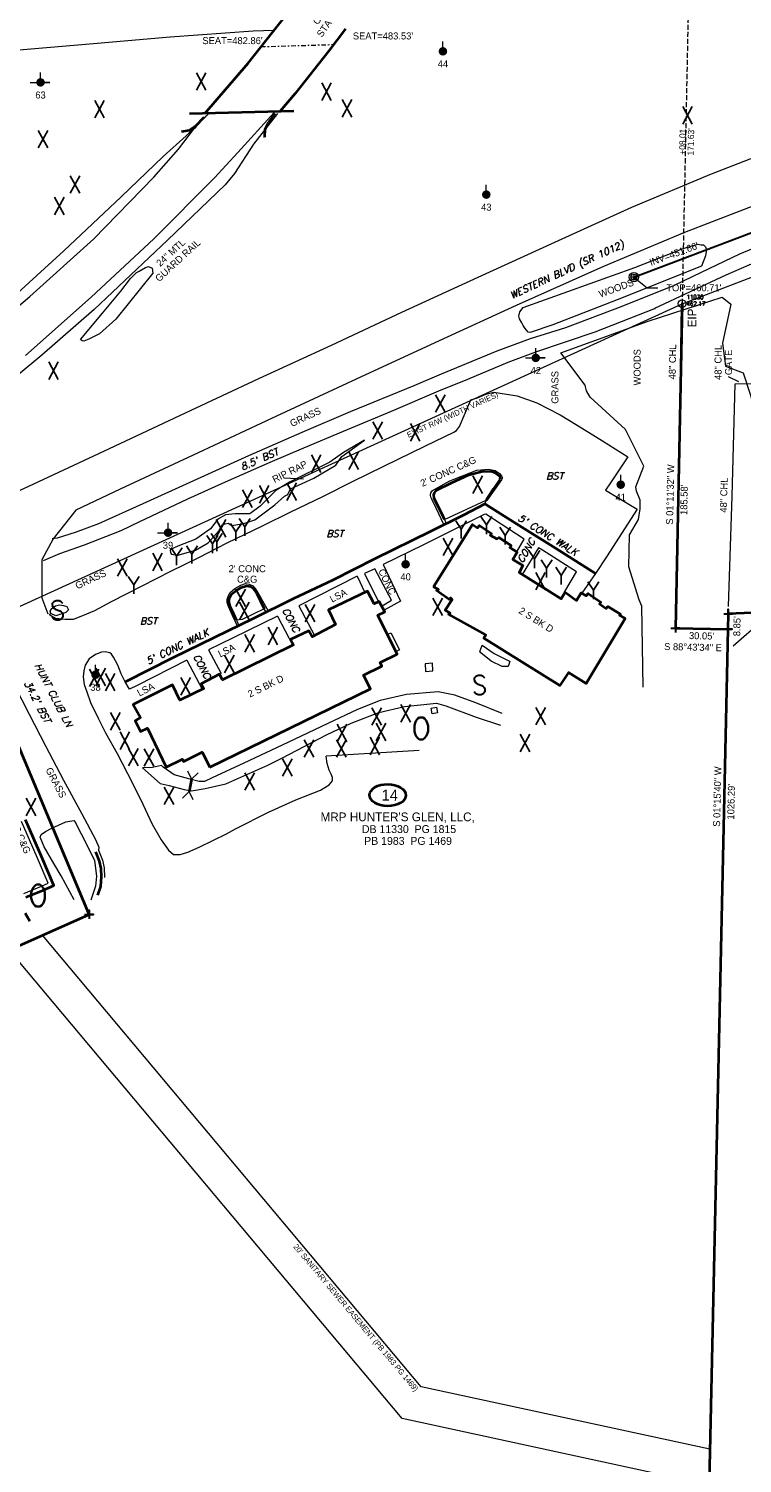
# Model space of a CAD drawing. Extents: x 2081991 to 2084654, y 739892 to 742657.
# Drawn here: x 2083276 to 2083684, y 740443 to 741264 of the extents above; entities that cross this region are included whole.
import ezdxf
from ezdxf.enums import TextEntityAlignment as Align

# ---------------------------------------------------------------- set-up
doc = ezdxf.new("R2010")
doc.units = 0
doc.header["$MEASUREMENT"] = 0
doc.linetypes.add('DGN Style 3', pattern=[4.020938, 2.872099, -1.148839])
doc.linetypes.add('DGN Style 7', pattern=[5.744197, 2.584889, -1.148839, 0.86163, -1.148839])
for name, color, linetype, lineweight in [('Exist Property Corner CELL', 6, 'Continuous', 30), ('Exist Property Deed Book Text', 6, 'Continuous', 40), ('Exist Property Iron Pin CELL', 6, 'Continuous', 13), ('Exist Property Iron Pin Cogo Elevation', 6, 'Continuous', 0), ('Exist Property Iron Pin Cogo Number', 6, 'Continuous', 0), ('Exist Property Iron Pin Text', 6, 'Continuous', 13), ('Exist Property Line', 6, 'Continuous', 40), ('Exist Property Line Text', 6, 'Continuous', 13), ('Exist Property Owner Text', 6, 'Continuous', 40), ('Exist Property Tie Line', 7, 'DGN Style 3', 13), ('Exist Right of Way Easement Line', 6, 'Continuous', 13), ('Exist Right of Way Easement Line Text', 6, 'Continuous', 13), ('Exist Right of Way Line', 6, 'Continuous', 13), ('Exist Right of Way Line Text', 6, 'Continuous', 13), ('Exist Roads Curbs', 2, 'Continuous', 40), ('Exist Roads EOP', 2, 'Continuous', 13), ('Exist Structure Major Bridge Seam', 30, 'DGN Style 7', 13), ('Exist Structure Major Deck Tunnel Box Culvert', 30, 'Continuous', 40), ('Exist Structure Major Deck Tunnel Box Culvert Text', 30, 'Continuous', 13), ('Exist Utilities Power Joint Use Telephone CELL', 1, 'Continuous', 13), ('Exist Utilities Power Joint Use Telephone Text Tag Number', 1, 'Continuous', 13), ('Exist Utilities Power Pole CELL', 1, 'Continuous', 13), ('Exist Utilities Power Pole Text Tag Number', 1, 'Continuous', 13), ('Exist Utilities Sanitary Sewer Manhole CELL', 3, 'Continuous', 13), ('Exist Utilities Sanitary Sewer Manhole Top Elevation', 3, 'Continuous', 13), ('Exist Utilities Sanitary Sewer UG Line', 3, 'Continuous', 30), ('Exist Utilities Sanitary Sewer UG Line Invert Elevation', 3, 'Continuous', 13), ('Old_Level_11', 7, 'Continuous', 0), ('Old_Level_23', 7, 'Continuous', 0), ('Old_Level_26', 7, 'Continuous', 0), ('Old_Level_28', 7, 'Continuous', 0), ('Old_Level_3', 7, 'Continuous', 0), ('Old_Level_31', 7, 'Continuous', 0), ('Old_Level_5', 7, 'Continuous', 0), ('Old_Level_6', 7, 'Continuous', 0), ('Old_Level_7', 7, 'Continuous', 0), ('Old_Level_8', 7, 'Continuous', 0), ('Old_Level_9', 7, 'Continuous', 0)]:
    doc.layers.add(name, color=color, linetype=linetype, lineweight=lineweight)
doc.styles.add('Style-ITALICS', font='ITALICS.shx')
doc.styles.add('Style-STANDARD', font='STANDARD.shx')
doc.styles.add('Style-WORKING', font='WORKING.shx')

# ---------------------------------------------------------------- blocks, each defined once
blk = doc.blocks.new('EXIST PROPERTY CORNER')
at = {"layer": 'Exist Property Corner CELL', "flags": 128}
blk.add_lwpolyline([(-0.05, 0), (0.05, 0), (0, 0), (0, 0.05), (0, -0.05)], dxfattribs=at)
at = {"layer": 'Exist Property Corner CELL'}
blk.add_point((0, 0), dxfattribs=at)
blk = doc.blocks.new('EXIST PROPERTY IRON PIN_1')
at = {"layer": 'Exist Property Iron Pin CELL'}
for radius in [0.0441, 0.00141]:
    blk.add_circle((0, 0), radius, dxfattribs=at)
blk = doc.blocks.new('EXIST UTILITIES POWER POLE')
at = {"layer": 'Exist Utilities Power Pole CELL'}
h = blk.add_hatch(color=256, dxfattribs=at)
edge = h.paths.add_edge_path()
edge.add_arc((0, 0), 0.049, 0, 360)
blk.add_line((0, 0), (0, 0.1125), dxfattribs=at)
blk.add_point((0, 0), dxfattribs=at)
at = {"layer": 'Exist Utilities Power Pole Text Tag Number', "style": 'Style-WORKING'}
blk.add_attdef('pole number', text='', height=0.08, dxfattribs=at).set_placement((0, -0.144), align=Align.MIDDLE_CENTER)
blk = doc.blocks.new('EXIST UTILITIES POWER JOINT USE TELEPHONE')
at = {"layer": 'Exist Utilities Power Joint Use Telephone CELL'}
h = blk.add_hatch(color=256, dxfattribs=at)
edge = h.paths.add_edge_path()
edge.add_arc((0.000024, 0.000125), 0.049003, 0, 360)
at = {"layer": 'Exist Utilities Power Joint Use Telephone CELL', "flags": 128}
blk.add_lwpolyline([(-0.11875, 0), (0.108, -0.00075), (0, -0.000393), (0, 0.1125)], dxfattribs=at)
at = {"layer": 'Exist Utilities Power Joint Use Telephone CELL'}
blk.add_point((0, 0), dxfattribs=at)
at = {"layer": 'Exist Utilities Power Joint Use Telephone Text Tag Number', "style": 'Style-WORKING'}
blk.add_attdef('pole number', text='', height=0.08, dxfattribs=at).set_placement((0, -0.144), align=Align.MIDDLE_CENTER)
blk = doc.blocks.new('EXIST UTILITIES SANITARY SEWER MANHOLE')
at = {"color": 0, "linetype": 'ByBlock', "lineweight": -2, "flags": 128}
blk.add_lwpolyline([(0, 0.03425), (0, -0.03425), (0, 0), (0.03425, 0), (-0.03425, 0)], dxfattribs=at)
at = {"color": 0, "linetype": 'ByBlock', "lineweight": -2}
for radius in [0.05389, 0.03425]:
    blk.add_circle((0, 0), radius, dxfattribs=at)
blk = doc.blocks.new('Exist Property Owner Number Topo_25')
at = {"layer": 'Exist Property Owner Text', "color": 6}
blk.add_ellipse((0, 0), major_axis=(10.375, 0), ratio=0.6024096386, dxfattribs=at)
at = {"layer": 'Exist Property Owner Text', "color": 6, "style": 'Style-WORKING'}
blk.add_text('14', height=6.25, dxfattribs=at).set_placement((1.205273, 0), align=Align.MIDDLE_CENTER)

msp = doc.modelspace()

# ---------------------------------------------------------------- linework, layer by layer
at = {"layer": 'Exist Property Line', "ltscale": 50}
for p, q in [((2083650.022, 741106.4458), (2083646.161069, 740920.909659)), ((2083676.398458, 740929.090984), (2083676.203641, 740920.241579)), ((2083777.227, 740933.1233), (2083676.398458, 740929.090984)), ((2083310.871914, 740756.977987), (2083242.554, 740920.2097)), ((2083646.161069, 740920.909659), (2083676.203641, 740920.241579)), ((2083676.203641, 740920.241579), (2083653.615682, 739894.200182)), ((2083170.161451, 740694.649133), (2083310.871914, 740756.977987))]:
    msp.add_line(p, q, dxfattribs=at)
at = {"layer": 'Exist Property Tie Line'}
msp.add_line((2083653.592811, 741278.040287), (2083650.022, 741106.4458), dxfattribs=at)
at = {"layer": 'Exist Right of Way Easement Line', "ltscale": 50}
for p, q in [((2083500.866441, 740486.757926), (2083284.184514, 740745.156584)), ((2083489.943586, 740468.657405), (2083265.152648, 740736.726263)), ((2083665.875248, 740451.081929), (2083500.866441, 740486.757926)), ((2083645.516836, 740435.021438), (2083489.943586, 740468.657405))]:
    msp.add_line(p, q, dxfattribs=at)
at = {"layer": 'Exist Right of Way Line', "ltscale": 50, "flags": 128}
for points in [[(2083650.022, 741106.4458), (2083780.631, 741156.5661)], [(2083242.554, 740920.2097), (2083650.022, 741106.4458)]]:
    msp.add_lwpolyline(points, dxfattribs=at)
at = {"layer": 'Exist Roads Curbs', "ltscale": 50, "flags": 128}
for points in [[(2083411.51416, 741201.581057), (2083411.45913, 741201.86729), (2083411.626178, 741206.196852), (2083413.660667, 741210.348419), (2083417.347094, 741215.328545)], [(2083376.440364, 741212.944919), (2083371.806246, 741208.085362), (2083368.187978, 741205.52723), (2083363.799064, 741204.709677)]]:
    msp.add_lwpolyline(points, dxfattribs=at)
at = {"layer": 'Exist Roads EOP', "ltscale": 50}
msp.add_line((2083376.770218, 741212.570286), (2083379.289176, 741215.104814), dxfattribs=at)
at = {"layer": 'Exist Roads EOP', "ltscale": 50, "flags": 128}
for points in [[(2083416.556678, 741262.655097), (2083404.735311, 741262.311322), (2083357.324158, 741258.82135), (2083311.111715, 741254.906958), (2083264.204025, 741250.976072)], [(2083416.768752, 741215.73727), (2083396.025714, 741192.946721), (2083382.673041, 741178.364398), (2083347.876634, 741143.610869), (2083312.147119, 741110.094788), (2083274.527293, 741076.877815)], [(2083241.182641, 741080.149471), (2083277.109969, 741110.647363), (2083313.384078, 741143.425566), (2083347.939505, 741178.733435), (2083362.087806, 741194.821845), (2083371.148795, 741206.76195), (2083372.152737, 741207.463879)], [(2083237.514512, 740984.122604), (2083279.359075, 741003.458723), (2083319.289017, 741022.127432), (2083365.982269, 741044.054174), (2083408.066264, 741063.685608), (2083449.450961, 741082.735145), (2083489.762368, 741101.5247), (2083533.439428, 741121.56394), (2083577.168767, 741141.609351), (2083621.367891, 741161.579403), (2083666.75487, 741180.755824), (2083713.453924, 741198.860945)], [(2083698.829373, 741165.546139), (2083651.342994, 741147.236261), (2083604.987802, 741127.624771), (2083555.205231, 741105.393678), (2083511.035749, 741085.139887), (2083463.546955, 741063.240383), (2083418.037688, 741042.100172), (2083373.293731, 741021.197165), (2083328.692982, 741000.309491), (2083303.251109, 740988.253417), (2083290.286141, 740972.0108), (2083283.965995, 740959.834317), (2083283.793571, 740938.131748), (2083287.227384, 740929.065502)]]:
    msp.add_lwpolyline(points, dxfattribs=at)
at = {"layer": 'Exist Structure Major Bridge Seam', "flags": 128}
msp.add_lwpolyline([(2083409.282073, 741253.489762), (2083450.833166, 741254.698101)], dxfattribs=at)
at = {"layer": 'Exist Structure Major Deck Tunnel Box Culvert', "ltscale": 49.9999, "flags": 128}
for points in [[(2083377.023308, 741215.164332), (2083401.835508, 741244.107774), (2083422.809216, 741270.532721), (2083442.828676, 741296.801669), (2083461.237389, 741322.735867), (2083471.081619, 741335.067592), (2083473.280865, 741337.871836)], [(2083457.627896, 741263.642735), (2083448.048916, 741251.16701), (2083428.792704, 741226.745559), (2083419.927472, 741216.416829)]]:
    msp.add_lwpolyline(points, dxfattribs=at)
at = {"layer": 'Exist Utilities Sanitary Sewer Manhole Top Elevation', "ltscale": 50, "flags": 128}
msp.add_lwpolyline([(2083622.4584, 741121.6538), (2083630.112431, 741115.550392), (2083636.112431, 741115.550392)], dxfattribs=at)
at = {"layer": 'Exist Utilities Sanitary Sewer UG Line', "ltscale": 50, "flags": 128}
msp.add_lwpolyline([(2083622.4584, 741121.6538), (2083809.1587, 741192.3023)], dxfattribs=at)
at = {"layer": 'Old_Level_11', "color": 3, "linetype": 'Continuous', "lineweight": 13, "ltscale": 49.9999, "flags": 128}
for points in [[(2083559.209693, 741104.311304), (2083622.915816, 741127.186008), (2083650.557511, 741137.932236), (2083659.107243, 741140.418981), (2083660.88049, 741140.106732), (2083662.238987, 741140.029482), (2083663.319235, 741138.949734), (2083663.740234, 741137.872986), (2083663.712734, 741136.26074), (2083663.437735, 741133.757245), (2083661.099489, 741127.926506), (2083612.914836, 741108.663045), (2083576.079909, 741094.408823), (2083563.058936, 741089.863582), (2083561.904688, 741090.243832), (2083560.230191, 741092.208578), (2083559.152943, 741093.947574), (2083558.307695, 741095.442071), (2083556.979698, 741097.790567), (2083556.642198, 741099.384313), (2083557.180197, 741101.754809), (2083559.209693, 741104.311304)], [(2083305.91845, 741085.90134), (2083318.592174, 741100.95431), (2083329.156903, 741113.689785), (2083334.624892, 741120.824271), (2083337.765386, 741124.004014), (2083339.494133, 741124.972762), (2083343.127875, 741127.103508), (2083344.946122, 741127.743757), (2083346.986868, 741126.805009), (2083347.454617, 741123.943264), (2083326.215909, 741097.653817), (2083316.782678, 741089.149334), (2083310.82644, 741086.09584), (2083307.990946, 741085.074842), (2083306.987948, 741085.175342), (2083305.91845, 741085.90134)], [(2083299.112463, 740931.366399), (2083297.584216, 740929.785903), (2083291.891728, 740927.883406), (2083289.091483, 740929.291154), (2083288.718734, 740930.530651), (2083289.592732, 740931.985898), (2083291.713728, 740933.657395), (2083293.981974, 740934.204144), (2083296.328969, 740933.749145), (2083298.178715, 740933.176396), (2083299.112463, 740931.366399)], [(2083535.72974, 740911.00369), (2083542.612226, 740906.3317), (2083550.62371, 740902.372707), (2083551.368709, 740901.905208), (2083551.505959, 740901.660209), (2083550.472961, 740898.908964), (2083547.173217, 740898.910464), (2083540.84248, 740901.880208), (2083534.954492, 740906.787699), (2083534.439743, 740907.706197), (2083534.655242, 740908.470445), (2083535.72974, 740911.00369)]]:
    msp.add_lwpolyline(points, close=True, dxfattribs=at)
for points in [[(2083580.5834, 741078.265856), (2083630.6898, 741096.456069), (2083672.856716, 741110.250292), (2083677.858206, 741106.22205), (2083673.072216, 741083.791845), (2083674.838462, 741070.702371), (2083684.921192, 741066.823629), (2083689.082683, 741054.149154), (2083693.622924, 741035.489941), (2083699.372413, 741019.674723), (2083710.76539, 741009.492743), (2083718.099375, 740994.197774), (2083719.082873, 740980.665551), (2083712.618636, 740979.640053), (2083704.140153, 740977.193558), (2083703.143655, 740960.85109), (2083697.436667, 740947.856116), (2083702.475907, 740940.93763), (2083724.363363, 740941.761879), (2083731.339599, 740937.065638), (2083719.596872, 740930.425651), (2083695.75142, 740924.925162), (2083679.136453, 740910.457941)], [(2083627.697306, 740886.990988), (2083627.062058, 740933.396395), (2083625.556561, 740937.096388), (2083619.568323, 740955.89085), (2083619.886072, 740974.243564), (2083625.163561, 740983.069546), (2083626.136059, 740989.104534), (2083625.97306, 740994.125024), (2083624.029314, 740999.283264), (2083623.619314, 741001.704009), (2083628.163805, 741013.526985), (2083617.564077, 741034.470193), (2083597.540617, 741052.972906), (2083595.297621, 741056.638149), (2083594.824372, 741058.833895), (2083594.628122, 741059.859892), (2083580.5834, 741078.265856)], [(2083302.356707, 740765.473981), (2083295.024222, 740779.066204), (2083290.84348, 740786.18919), (2083285.289991, 740795.761671), (2083282.959996, 740801.27141), (2083283.515745, 740802.813407), (2083285.91599, 740804.442403), (2083289.269983, 740806.22715), (2083297.597966, 740809.947142), (2083302.142457, 740810.790141), (2083303.150955, 740809.643393)], [(2083303.036206, 740809.870892), (2083309.806692, 740796.437169), (2083313.976434, 740787.982436), (2083315.108681, 740778.867204), (2083314.600182, 740773.186716), (2083311.870188, 740765.219982)]]:
    msp.add_lwpolyline(points, dxfattribs=at)
at = {"layer": 'Old_Level_26', "color": 30, "linetype": 'Continuous', "lineweight": 13, "ltscale": 49.9999, "flags": 128}
msp.add_lwpolyline([(2083433.564445, 741005.9755), (2083422.412717, 741006.672999)], dxfattribs=at)
at = {"layer": 'Old_Level_28', "color": 30, "linetype": 'Continuous', "lineweight": 13, "ltscale": 49.9999, "flags": 128}
msp.add_lwpolyline([(2083682.388197, 741061.794889), (2083676.579958, 741064.584883)], dxfattribs=at)
at = {"layer": 'Old_Level_3', "color": 2, "linetype": 'Continuous', "lineweight": 13, "ltscale": 49.9999}
msp.add_line((2083294.025474, 740963.274586), (2083284.624492, 740959.270594), dxfattribs=at)
at = {"layer": 'Old_Level_3', "color": 2, "linetype": 'Continuous', "lineweight": 13, "ltscale": 49.9999, "flags": 128}
for points in [[(2083860.98459, 741197.975366), (2083853.132855, 741195.085122), (2083835.92189, 741190.142882), (2083819.793922, 741185.86014), (2083794.151223, 741176.478659), (2083774.440263, 741169.230674), (2083756.04905, 741162.306188), (2083744.148323, 741157.689947), (2083727.449857, 741151.675459), (2083703.917154, 741143.628475), (2083682.936446, 741134.722993), (2083660.98574, 741124.376763), (2083645.461771, 741116.866278), (2083615.507081, 741104.812053), (2083583.250395, 741092.676827), (2083563.218935, 741086.32759)], [(2083863.172085, 741191.698379), (2083847.525617, 741186.23214), (2083833.147645, 741182.093398), (2083816.111679, 741176.592659), (2083792.008228, 741167.893926), (2083773.191515, 741161.05769), (2083754.791302, 741154.315704), (2083730.5951, 741145.282722), (2083709.083143, 741137.814737), (2083697.006168, 741132.347497), (2083675.089211, 741122.771767), (2083654.709002, 741113.219786), (2083634.181543, 741103.678305), (2083634.597792, 741103.772805), (2083600.037362, 741090.147082), (2083566.186679, 741078.754355)], [(2083563.218935, 741086.32759), (2083544.139723, 741079.210604), (2083512.322037, 741066.20888), (2083496.672818, 741059.531643), (2083460.267391, 741044.522173), (2083432.638446, 741032.660697), (2083402.124007, 741019.342973), (2083370.549071, 741005.190002), (2083341.724878, 740992.015028), (2083316.371429, 740980.543551), (2083302.870206, 740975.633061), (2083292.629226, 740972.227568), (2083289.798482, 740971.903318)], [(2083566.186679, 741078.754355), (2083550.346461, 741072.872616), (2083527.236507, 741063.141136), (2083510.68104, 741056.358149), (2083483.637344, 741044.744173), (2083456.238399, 741033.333446), (2083433.495695, 741023.807715), (2083414.245983, 741015.515231), (2083388.694284, 741004.254254), (2083367.213077, 740994.631023), (2083339.697132, 740981.706299), (2083328.971404, 740976.581059), (2083308.119445, 740968.275826), (2083294.025474, 740963.274586)], [(2083288.098212, 740928.997231), (2083288.500985, 740928.401905), (2083291.695978, 740926.500659), (2083297.171967, 740926.01941), (2083301.960458, 740926.00491), (2083307.354947, 740928.033906), (2083314.205933, 740930.9264), (2083323.647414, 740936.12239), (2083341.232129, 740945.029622), (2083357.659846, 740953.383105), (2083373.612314, 740961.23359), (2083389.927782, 740969.619073), (2083410.100241, 740979.313804), (2083426.188209, 740987.429537), (2083444.519423, 740996.18702), (2083461.476139, 741004.695003), (2083479.438353, 741013.435235), (2083503.289305, 741025.096462), (2083519.534273, 741033.016196), (2083520.95052, 741033.951944), (2083522.751016, 741036.14419), (2083529.199503, 741051.495159), (2083533.029496, 741052.600157), (2083537.697486, 741054.742653), (2083542.321477, 741055.8664), (2083555.69145, 741053.798155), (2083566.914928, 741049.816913), (2083580.315151, 741042.795677), (2083589.965632, 741036.891688), (2083604.467353, 741028.073956), (2083618.914324, 741018.846974), (2083609.530093, 741004.596003), (2083606.191349, 740999.743263), (2083624.357813, 740988.861784)], [(2083513.863284, 740980.097302), (2083509.449793, 740989.409283), (2083507.058048, 740994.269024), (2083506.419299, 740995.662271), (2083506.214299, 740996.872518), (2083506.425549, 740998.269016), (2083507.327297, 740999.531513), (2083517.140527, 741005.077752), (2083532.637996, 741011.20624), (2083539.372983, 741011.856488), (2083543.161475, 741011.09249), (2083545.578471, 741009.228494), (2083546.782218, 741008.009746), (2083547.340217, 741006.760499), (2083546.818718, 741005.663751), (2083538.387985, 740993.934774), (2083538.007486, 740993.768775)], [(2083624.357813, 740988.861784), (2083606.826348, 740961.669589), (2083600.533361, 740952.037858)], [(2083395.76302, 740922.011668), (2083392.930026, 740927.996906), (2083390.61278, 740933.229896), (2083389.822532, 740935.484891), (2083389.863782, 740937.353887), (2083390.507531, 740938.992384), (2083391.354279, 740941.02863), (2083394.172023, 740943.601625), (2083397.706266, 740945.487371), (2083400.294011, 740946.27487), (2083402.540757, 740946.06662), (2083404.590002, 740944.943122), (2083406.241999, 740942.839876), (2083409.324243, 740937.846136), (2083413.248485, 740930.674151)], [(2083254.87572, 740911.527006), (2083254.936302, 740911.439439), (2083259.885792, 740902.522457), (2083268.466525, 740887.547237), (2083276.589508, 740871.700019), (2083285.91199, 740853.543305), (2083296.214719, 740833.806095), (2083306.679948, 740814.538633), (2083314.537433, 740800.009912), (2083316.563179, 740795.465671), (2083316.360429, 740793.884924)], [(2083331.570149, 740890.110732), (2083329.211403, 740894.657973), (2083327.424657, 740899.620213), (2083325.99166, 740902.177458), (2083324.949162, 740904.291204), (2083323.759914, 740905.9912), (2083322.730916, 740906.645199), (2083320.098171, 740907.204948), (2083318.037676, 740906.996948), (2083314.585432, 740905.724951), (2083310.94894, 740903.261456), (2083308.675944, 740899.715963), (2083307.890196, 740896.388469), (2083307.461697, 740892.929976), (2083308.003196, 740888.500485), (2083309.562193, 740884.451743), (2083311.722438, 740878.231756), (2083316.186179, 740869.421273), (2083320.355921, 740860.96679), (2083327.012158, 740849.172564), (2083335.66839, 740832.204598), (2083341.563879, 740820.078872), (2083346.999618, 740808.689395), (2083352.041358, 740799.776663), (2083356.390349, 740793.789175), (2083359.094343, 740791.32868), (2083362.924586, 740791.25043), (2083367.346577, 740792.734427), (2083373.776814, 740795.533171), (2083389.441033, 740803.222406), (2083394.723022, 740805.97265)], [(2083394.723022, 740805.97265), (2083413.486235, 740815.465881), (2083429.064204, 740822.633367), (2083443.224675, 740828.107106), (2083445.66967, 740829.571853), (2083448.274665, 740831.1736), (2083450.199161, 740833.482595), (2083450.143911, 740835.439341), (2083449.294663, 740837.377337), (2083448.211665, 740839.562833), (2083447.034918, 740843.352325), (2083446.570419, 740847.664317)], [(2083499.616562, 740850.90181), (2083446.570419, 740847.664317)], [(2083273.541015, 740769.080224), (2083283.671494, 740773.303966), (2083287.537487, 740774.966962), (2083281.390499, 740789.208934), (2083272.333267, 740810.180642)], [(2083316.360429, 740793.884924), (2083318.674174, 740788.036436), (2083319.544173, 740783.696445), (2083319.708672, 740778.250956)]]:
    msp.add_lwpolyline(points, dxfattribs=at)
at = {"layer": 'Old_Level_3', "color": 2, "linetype": 'Continuous', "lineweight": 40, "ltscale": 49.9999, "flags": 128}
for points in [[(2083514.104533, 740982.941546), (2083512.930286, 740985.678041), (2083509.932792, 740991.618529), (2083508.159295, 740995.121022), (2083508.104045, 740997.077768), (2083508.396295, 740998.330016), (2083509.550043, 740999.734013), (2083518.072276, 741004.036254), (2083528.117755, 741008.576745), (2083535.405741, 741010.435991), (2083540.81498, 741010.580241), (2083542.878726, 741009.938242), (2083545.158971, 741008.233996), (2083546.02947, 741007.017998), (2083545.73297, 741005.858), (2083542.103227, 741000.511011), (2083537.971736, 740994.051524)], [(2083331.570149, 740890.110732), (2083358.901844, 740904.006704), (2083382.736796, 740915.611681), (2083404.694502, 740926.25941), (2083427.816456, 740937.701387), (2083450.563661, 740948.460365), (2083474.593112, 740960.647591), (2083506.241549, 740976.29981), (2083525.208011, 740985.697291), (2083537.244237, 740991.921278), (2083555.304451, 740980.554051), (2083577.669656, 740966.487579), (2083600.533361, 740952.037858)], [(2083395.206771, 740925.484411), (2083392.842026, 740930.548901), (2083391.589278, 740933.207146), (2083390.84753, 740936.388639), (2083391.373029, 740938.576135), (2083392.329277, 740940.248132), (2083394.732272, 740942.209878), (2083397.949516, 740944.154624), (2083400.90176, 740945.051622), (2083403.197505, 740944.586873), (2083404.339003, 740943.901374), (2083406.648248, 740940.793881), (2083409.022744, 740936.30289), (2083411.07599, 740931.963148)], [(2083274.748012, 740766.874978), (2083284.646492, 740771.00197), (2083290.82473, 740773.659465), (2083283.685744, 740790.199932), (2083274.617512, 740811.19689)], [(2083314.575433, 740792.931926), (2083316.712428, 740787.597937), (2083317.542177, 740783.329946), (2083317.763926, 740778.626705), (2083317.403927, 740772.934716), (2083315.73368, 740767.975726)], [(2083277.076008, 740753.176256), (2083274.420513, 740757.746247)]]:
    msp.add_lwpolyline(points, dxfattribs=at)
at = {"layer": 'Old_Level_5', "color": 30, "linetype": 'Continuous', "lineweight": 40}
msp.add_line((2083428.052706, 741216.537579), (2083368.416325, 741215.019582), dxfattribs=at)
at = {"layer": 'Old_Level_6', "color": 30, "linetype": 'Continuous', "lineweight": 13, "ltscale": 49.9999}
for p, q in [((2083514.104533, 740982.941546), (2083537.971736, 740994.051524)), ((2083537.971736, 740994.051524), (2083537.244237, 740991.921278)), ((2083514.104533, 740982.941546), (2083515.196281, 740980.736801)), ((2083412.208237, 740929.977652), (2083411.07599, 740931.963148)), ((2083395.206771, 740925.484411), (2083396.528769, 740922.299668))]:
    msp.add_line(p, q, dxfattribs=at)
at = {"layer": 'Old_Level_6', "color": 30, "linetype": 'Continuous', "lineweight": 13, "ltscale": 49.9999, "flags": 128}
msp.add_lwpolyline([(2083411.07599, 740931.963148), (2083398.376015, 740925.795161), (2083395.206771, 740925.484411)], dxfattribs=at)
at = {"layer": 'Old_Level_6', "color": 30, "linetype": 'Continuous', "lineweight": 40, "ltscale": 49.9999, "flags": 128}
msp.add_lwpolyline([(2083369.434573, 740834.351093), (2083368.156575, 740827.425607)], dxfattribs=at)
at = {"layer": 'Old_Level_7', "color": 30, "linetype": 'Continuous', "lineweight": 13, "ltscale": 49.9999, "flags": 128}
for points in [[(2083118.125325, 741003.778755), (2083166.292229, 741033.703945), (2083184.278193, 741045.86517), (2083210.501891, 741064.440883), (2083236.872088, 741084.613343), (2083269.943772, 741112.421787), (2083296.531969, 741136.597489), (2083329.302903, 741167.645177), (2083353.248605, 741190.624131), (2083366.447579, 741202.374607), (2083377.955056, 741213.934584)], [(2083418.599224, 741215.222332), (2083404.972252, 741197.647367), (2083394.045524, 741180.827901), (2083388.767534, 741174.367913), (2083355.76635, 741142.717727), (2083313.746434, 741103.174056), (2083283.884994, 741077.069608), (2083258.872294, 741056.33265), (2083227.110857, 741032.098198), (2083188.214685, 741004.717253), (2083159.921742, 740986.11804), (2083149.162513, 740978.290306)]]:
    msp.add_lwpolyline(points, dxfattribs=at)
at = {"layer": 'Old_Level_8', "color": 30, "linetype": 'Continuous', "lineweight": 13, "ltscale": 49.9999}
for p, q in [((2083468.352375, 740952.088358), (2083476.343859, 740935.793891)), ((2083600.533361, 740952.037858), (2083592.608126, 740940.91138)), ((2083464.171133, 740950.597111), (2083468.620124, 740941.28313)), ((2083418.633474, 740927.635407), (2083427.326457, 740910.98569)), ((2083366.880328, 740902.421207), (2083375.547561, 740885.88024))]:
    msp.add_line(p, q, dxfattribs=at)
at = {"layer": 'Old_Level_8', "color": 30, "linetype": 'Continuous', "lineweight": 13, "ltscale": 49.9999, "flags": 128}
for points in [[(2083647.463267, 740961.487339), (2083649.722762, 741105.152052), (2083649.892762, 741106.845048)], [(2083676.470709, 740933.276646), (2083678.631204, 740996.393519), (2083680.299201, 741060.546891), (2083696.616668, 741060.757391)], [(2083555.554701, 740964.474083), (2083559.708442, 740971.664819), (2083537.807236, 740986.08579), (2083536.749488, 740985.777291), (2083501.819058, 740968.380575), (2083479.017104, 740957.212598), (2083489.023334, 740936.31514), (2083479.586852, 740931.0269)], [(2083582.883896, 740941.715629), (2083589.605382, 740953.110356), (2083570.134171, 740965.390831), (2083567.995426, 740966.842578), (2083558.545945, 740951.604109)], [(2083478.415855, 740933.500895), (2083483.824094, 740936.809389), (2083474.326113, 740954.773103), (2083468.352375, 740952.088358)], [(2083464.171133, 740950.597111), (2083430.7707, 740933.679395), (2083439.900682, 740916.709929)], [(2083418.633474, 740927.635407), (2083393.261275, 740915.310932), (2083379.242303, 740908.401945), (2083386.400789, 740894.902972)], [(2083481.651598, 740917.310928), (2083483.507095, 740918.141676), (2083488.341085, 740908.395195), (2083486.449339, 740907.536697)], [(2083366.880328, 740902.421207), (2083338.427635, 740887.991986), (2083334.015894, 740885.89849), (2083331.570149, 740890.110732)], [(2083367.935826, 740834.679593), (2083359.630842, 740836.864838), (2083353.329105, 740841.21858), (2083352.336607, 740842.271578), (2083347.207367, 740841.08708), (2083341.467879, 740840.84783), (2083351.501609, 740831.987598), (2083356.776098, 740830.759351), (2083365.211081, 740828.485855), (2083369.488323, 740827.744857), (2083377.378307, 740829.028354), (2083389.094533, 740831.811849), (2083413.169485, 740842.406077), (2083421.083219, 740846.518819), (2083446.634418, 740859.790793), (2083460.80414, 740866.524029), (2083476.639608, 740872.581517), (2083491.216579, 740876.00276), (2083509.569043, 740877.999506), (2083514.865782, 740876.30076), (2083532.198997, 740869.921772), (2083546.151219, 740865.268782)], [(2083547.060468, 740871.973768), (2083532.005748, 740878.020256), (2083520.072022, 740882.516997), (2083510.459041, 740884.451993), (2083492.371077, 740882.844996), (2083477.289357, 740879.462753), (2083464.368633, 740874.234014), (2083447.367667, 740866.23603), (2083424.622962, 740855.421801), (2083399.353013, 740843.514325), (2083381.235049, 740835.212342), (2083376.899558, 740833.185346), (2083376.429309, 740833.163096), (2083373.791064, 740833.132846), (2083367.935826, 740834.679593)]]:
    msp.add_lwpolyline(points, dxfattribs=at)
for points in [[(2083456.348399, 741021.30772), (2083448.548415, 741015.801231), (2083425.498711, 741004.399503), (2083417.704476, 740999.558513), (2083408.657494, 740990.702531), (2083402.802506, 740986.28579), (2083394.525523, 740986.19129), (2083388.969284, 740985.633541), (2083384.574793, 740983.171046), (2083380.288051, 740977.645057), (2083371.992318, 740971.671319), (2083361.572339, 740967.630827), (2083359.650342, 740966.837828), (2083357.664846, 740965.820081), (2083357.345097, 740965.546081), (2083357.382847, 740963.958084), (2083357.979846, 740963.062086), (2083361.622588, 740962.642337), (2083371.838568, 740965.527081), (2083378.961554, 740969.707823), (2083385.360541, 740976.701309), (2083387.241537, 740979.932552), (2083388.659284, 740980.443051), (2083390.374031, 740980.93055), (2083392.616526, 740979.631303), (2083399.478263, 740980.731301), (2083405.70275, 740982.799297), (2083417.052478, 740991.431029), (2083422.696716, 740996.392519), (2083424.506463, 740997.217268), (2083424.506463, 740997.217268), (2083426.05021, 741000.543511), (2083439.406433, 741006.607999), (2083452.036158, 741013.969234), (2083455.418151, 741019.082724), (2083459.498393, 741021.936968), (2083468.433625, 741028.458455), (2083456.348399, 741021.30772)], [(2083507.208547, 740900.734211), (2083503.019556, 740900.414711), (2083503.346805, 740895.99547), (2083507.535797, 740896.31497), (2083507.208547, 740900.734211)], [(2083509.557543, 740875.579261), (2083510.152041, 740872.352767), (2083507.096547, 740871.786269), (2083506.502049, 740875.012762), (2083509.557543, 740875.579261)]]:
    msp.add_lwpolyline(points, close=True, dxfattribs=at)
at = {"layer": 'Old_Level_8', "color": 30, "linetype": 'Continuous', "lineweight": 40, "flags": 128}
for points in [[(2083507.863546, 740944.549373), (2083530.215001, 740980.171052), (2083533.005246, 740978.232306), (2083534.091493, 740979.503553), (2083541.110229, 740974.917312), (2083540.231481, 740973.951564), (2083544.065224, 740971.840318), (2083545.280971, 740972.710817), (2083552.187457, 740968.156326), (2083551.429959, 740966.974578), (2083555.73045, 740964.367583), (2083553.267705, 740960.147592), (2083559.015194, 740956.647599), (2083556.759698, 740952.733357), (2083580.8054, 740937.526137), (2083583.245145, 740941.449129), (2083589.679132, 740936.724389), (2083592.358127, 740941.06538), (2083595.252121, 740939.279384), (2083596.297869, 740940.622631), (2083603.478355, 740935.748391), (2083602.783856, 740934.791393), (2083606.531349, 740932.158148), (2083607.554097, 740933.204646), (2083614.861082, 740928.779905), (2083614.293583, 740928.272656), (2083617.412327, 740926.423159), (2083595.179621, 740889.069734), (2083585.082141, 740895.433221), (2083580.184901, 740887.955986), (2083536.685488, 740915.074932), (2083537.777236, 740917.011928), (2083516.519529, 740928.764405), (2083517.303277, 740929.392903), (2083514.449783, 740931.1069), (2083518.557525, 740937.289888), (2083517.520027, 740938.128136), (2083516.785278, 740937.243388), (2083509.596292, 740942.302128), (2083510.67679, 740942.907626), (2083507.863546, 740944.549373)], [(2083379.863302, 740841.20708), (2083471.800118, 740886.09899), (2083467.769126, 740893.968474), (2083478.289855, 740899.011964), (2083477.303607, 740901.10971), (2083487.135587, 740905.86195), (2083476.097109, 740928.263406), (2083480.036352, 740930.186652), (2083476.838608, 740936.06214), (2083473.867614, 740934.775893), (2083470.087371, 740942.028878), (2083447.749166, 740931.2154), (2083451.838158, 740922.904916), (2083438.412935, 740915.94993), (2083436.483939, 740919.223174), (2083426.06696, 740914.332434), (2083427.730956, 740911.19444), (2083387.187037, 740891.31498), (2083385.523291, 740894.452973), (2083374.988312, 740888.928234), (2083376.441559, 740886.334989), (2083362.895086, 740879.596003), (2083358.523595, 740888.410735), (2083336.202889, 740877.228258), (2083340.257131, 740869.655523), (2083337.168137, 740867.735277), (2083340.302631, 740861.635039), (2083344.313623, 740863.598785), (2083354.974602, 740841.364579), (2083364.261833, 740845.90607), (2083364.916332, 740844.569073), (2083375.572561, 740849.877812), (2083379.863302, 740841.20708)]]:
    msp.add_lwpolyline(points, close=True, dxfattribs=at)

# ---------------------------------------------------------------- block references
at = {"layer": 'Exist Property Corner CELL', "xscale": 50, "yscale": 50, "zscale": 50}
for p in [(2083676.398458, 740929.090984), (2083646.161069, 740920.909659), (2083676.203641, 740920.241579), (2083310.871914, 740756.977987)]:
    msp.add_blockref('EXIST PROPERTY CORNER', p, dxfattribs=at)
at = {"layer": 'Exist Property Iron Pin CELL', "xscale": 50, "yscale": 50, "zscale": 50}
msp.add_blockref('EXIST PROPERTY IRON PIN_1', (2083650.022, 741106.4458), dxfattribs=at)
at = {"layer": 'Exist Property Owner Text', "color": 6, "rotation": 359.525223}
msp.add_blockref('Exist Property Owner Number Topo_25', (2083481.665685, 740825.311903), dxfattribs=at)
at = {"layer": 'Exist Utilities Power Joint Use Telephone CELL', "xscale": 50, "yscale": 50}
for p, values in [((2083283.1471, 741233.0232), {'pole number': '63'}), ((2083566.3612, 741075.4244), {'pole number': '42'}), ((2083356.0451, 740975.4371), {'pole number': '39'})]:
    msp.add_blockref('EXIST UTILITIES POWER JOINT USE TELEPHONE', p, dxfattribs=at).add_auto_attribs(values)
at = {"layer": 'Exist Utilities Power Pole CELL', "xscale": 50, "yscale": 50}
for p, values in [((2083513.2471, 741250.8257), {'pole number': '44'}), ((2083538.0474, 741168.8491), {'pole number': '43'}), ((2083614.9371, 741002.9062), {'pole number': '41'}), ((2083491.9121, 740957.3674), {'pole number': '40'}), ((2083314.5863, 740894.1856), {'pole number': '38'})]:
    msp.add_blockref('EXIST UTILITIES POWER POLE', p, dxfattribs=at).add_auto_attribs(values)
at = {"layer": 'Exist Utilities Sanitary Sewer Manhole CELL', "xscale": 50, "yscale": 50, "zscale": 50}
msp.add_blockref('EXIST UTILITIES SANITARY SEWER MANHOLE', (2083622.4584, 741121.6538), dxfattribs=at)

# ---------------------------------------------------------------- texts
at = {"layer": 'Exist Property Deed Book Text', "style": 'Style-WORKING'}
for s, p in [('DB 11330  PG 1815', (2083493.875656, 740803.614806)), ('PB 1983  PG 1469', (2083493.308759, 740796.864806))]:
    msp.add_text(s, height=4.5, rotation=0.00003, dxfattribs=at).set_placement(p, align=Align.CENTER)
at = {"layer": 'Exist Property Iron Pin Cogo Elevation', "style": 'Style-STANDARD'}
msp.add_text('462.17', height=2.5, dxfattribs=at).set_placement((2083652.522, 741106.4458), align=Align.MIDDLE_LEFT)
at = {"layer": 'Exist Property Iron Pin Cogo Number', "style": 'Style-STANDARD'}
msp.add_text('11030', height=2.5, dxfattribs=at).set_placement((2083652.522, 741110.1958), align=Align.MIDDLE_LEFT)
at = {"layer": 'Exist Property Iron Pin Text', "style": 'Style-WORKING'}
msp.add_text('EIP', height=5, rotation=90, dxfattribs=at).set_placement((2083655.661305, 741098.258696), align=Align.MIDDLE_CENTER)
at = {"layer": 'Exist Property Line Text', "style": 'Style-WORKING'}
for s, rotation, p in [('S 01%%D11\'32" W', 88.80787, (2083643.186645, 740997.26493)), ("185.58'", 88.80787, (2083651.125713, 740994.253622)), ("8.85'", 88.738856, (2083681.369902, 740921.936282)), ("30.05'", 358.726079, (2083661.153601, 740916.423177)), ('S 88%%D43\'34" E', 358.726079, (2083656.244916, 740909.958065)), ('S 01%%D15\'40" W', 88.738856, (2083670.093702, 740824.443198)), ("1026.29'", 88.738856, (2083678.031184, 740821.515277))]:
    msp.add_text(s, height=4, rotation=rotation, dxfattribs=at).set_placement(p, align=Align.MIDDLE_CENTER)
at = {"layer": 'Exist Property Owner Text', "style": 'Style-WORKING'}
msp.add_text("MRP HUNTER'S GLEN, LLC,  ", height=5, rotation=0.00003, dxfattribs=at).set_placement((2083489.24236, 740810.364804), align=Align.CENTER)
at = {"layer": 'Exist Property Tie Line', "linetype": 'Continuous', "insert": (2083652.648053, 741199.071974), "char_height": 3.6, "attachment_point": 5, "rotation": 88.807875829, "line_spacing_factor": 0.798413, "style": 'Style-WORKING'}
msp.add_mtext("+08.01\\P171.63'", dxfattribs=at)
at = {"layer": 'Exist Right of Way Easement Line Text', "style": 'Style-WORKING'}
msp.add_text("20' SANITARY SEWER EASEMENT (PB 1983 PG 1469)", height=3.2, rotation=309.981741, dxfattribs=at).set_placement((2083463.498642, 740526.33976), align=Align.MIDDLE_CENTER)
at = {"layer": 'Exist Right of Way Line Text', "style": 'Style-WORKING'}
msp.add_text('EXIST R/W (WIDTH VARIES)', height=3.2, rotation=24.563102, dxfattribs=at).set_placement((2083518.729049, 741042.919037), align=Align.MIDDLE_CENTER)
at = {"layer": 'Exist Structure Major Deck Tunnel Box Culvert Text', "style": 'Style-WORKING'}
for s, p in [("SEAT=482.86'", (2083392.933739, 741256.923701)), ("SEAT=483.53'", (2083478.9715, 741259.606452))]:
    msp.add_text(s, height=3.999992, dxfattribs=at).set_placement(p, align=Align.MIDDLE_CENTER)
at = {"layer": 'Exist Structure Major Deck Tunnel Box Culvert Text', "insert": (2083448.594187, 741278.815703), "char_height": 3.999992, "attachment_point": 5, "rotation": 54.752454888, "line_spacing_factor": 0.9, "style": 'Style-WORKING'}
msp.add_mtext('CENTER\\POF BRIDGE\\PSTA -EL- 23+52\\P', dxfattribs=at)
at = {"layer": 'Exist Utilities Sanitary Sewer Manhole Top Elevation', "style": 'Style-WORKING'}
msp.add_text("TOP=460.71'", height=4, dxfattribs=at).set_placement((2083656.738154, 741115.550392), align=Align.MIDDLE_CENTER)
at = {"layer": 'Exist Utilities Sanitary Sewer UG Line Invert Elevation', "style": 'Style-WORKING'}
msp.add_text("INV=451.66'", height=4, rotation=20.04416, dxfattribs=at).set_placement((2083645.370126, 741134.948912), align=Align.MIDDLE_CENTER)
at = {"layer": 'Old_Level_11', "color": 3, "linetype": 'Continuous', "lineweight": 13, "style": 'Style-STANDARD'}
for s, p in [('X', (2083375.004134, 741233.546295)), ('X', (2083446.675241, 741227.748057)), ('X', (2083316.85625, 741217.716827)), ('X', (2083458.364217, 741218.206076)), ('X', (2083653.133828, 741214.192084)), ('X', (2083284.519315, 741200.552861)), ('X', (2083302.841528, 741174.650663)), ('X', (2083293.919296, 741162.362188)), ('X', (2083290.568053, 741068.141626)), ('X', (2083511.763111, 741049.325914)), ('X', (2083475.972682, 741033.936945)), ('X', (2083497.363389, 741032.808697)), ('X', (2083440.761253, 741014.929983)), ('X', (2083462.23721, 741016.665479)), ('X', (2083411.012312, 740997.374768)), ('X', (2083426.80978, 740998.905265)), ('X', (2083533.174068, 741002.918757)), ('X', (2083401.449581, 740994.912773)), ('Y', (2083538.079808, 740979.636553)), ('X', (2083386.349361, 740977.922557)), ('Y', (2083394.885844, 740975.724561)), ('Y', (2083399.928584, 740978.550305)), ('Y', (2083523.667837, 740977.145558)), ('Y', (2083548.825536, 740973.636315)), ('Y', (2083369.724145, 740962.855337)), ('Y', (2083381.460621, 740968.769575)), ('Y', (2083383.918616, 740969.957573)), ('X', (2083516.180102, 740967.364828)), ('X', (2083329.927224, 740955.558601)), ('X', (2083350.048184, 740958.707095)), ('Y', (2083360.937162, 740961.812589)), ('Y', (2083565.541753, 740960.190842)), ('Y', (2083572.523239, 740954.826603)), ('X', (2083569.032996, 740947.694617)), ('Y', (2083580.887972, 740950.710611)), ('Y', (2083336.421961, 740945.424622)), ('X', (2083397.621589, 740938.135636)), ('Y', (2083599.285936, 740942.372378)), ('X', (2083399.639835, 740930.657151)), ('X', (2083437.22301, 740929.349654)), ('X', (2083510.239614, 740933.012396)), ('X', (2083415.965802, 740916.31143)), ('X', (2083402.714329, 740912.104188)), ('X', (2083391.140352, 740900.308212)), ('X', (2083313.830756, 740892.389228)), ('X', (2083317.517499, 740892.845977)), ('X', (2083322.934488, 740889.927483)), ('X', (2083366.098402, 740887.562987)), ('X', (2083491.93265, 740872.064268)), ('X', (2083325.907232, 740867.535777)), ('X', (2083475.297433, 740870.305772)), ('X', (2083569.092996, 740870.486021)), ('X', (2083331.333721, 740856.4158)), ('X', (2083455.506723, 740860.825041)), ('X', (2083477.886928, 740861.37754)), ('X', (2083436.627011, 740852.015558)), ('X', (2083455.136724, 740852.008558)), ('X', (2083474.302685, 740853.415056)), ('X', (2083560.170764, 740855.106802)), ('X', (2083336.147712, 740846.963818)), ('X', (2083345.140444, 740846.853569)), ('X', (2083424.224786, 740841.12333)), ('X', (2083402.731079, 740833.102096)), ('X', (2083356.640421, 740824.895363)), ('X', (2083277.735829, 740818.482875))]:
    msp.add_text(s, height=9.99998, dxfattribs=at).set_placement(p, align=Align.MIDDLE_CENTER)
at = {"layer": 'Old_Level_23', "color": 7, "linetype": 'Continuous', "lineweight": 13, "style": 'Style-ITALICS'}
for s, rotation, p in [('WESTERN BLVD (SR 1012)', 24.851834, (2083584.089822, 741125.879216)), ('HUNT CLUB LN', 297.379597, (2083290.597357, 740882.546679))]:
    msp.add_text(s, height=3.999992, rotation=rotation, dxfattribs=at).set_placement(p, align=Align.MIDDLE_CENTER)
at = {"layer": 'Old_Level_23', "color": 2, "linetype": 'Continuous', "lineweight": 13}
for s, rotation, style, p in [("8.5' BST", 23.783753, 'Style-ITALICS', (2083408.255982, 741017.375468)), ("2' CONC C&G", 24.321672, 'Style-WORKING', (2083516.282758, 741010.452516)), ("5' CONC WALK", 327.816753, 'Style-ITALICS', (2083573.330383, 740974.081897)), ('CONC', 59.987061, 'Style-ITALICS', (2083560.895668, 740965.098187)), ('CONC', 297.569528, 'Style-ITALICS', (2083426.376936, 740925.495919)), ("5' CONC WALK", 25.972831, 'Style-ITALICS', (2083361.40952, 740910.226261)), ('CONC', 297.653922, 'Style-ITALICS', (2083375.496763, 740898.990076)), ("34.2' BST", 297.379597, 'Style-ITALICS', (2083281.410294, 740878.691742)), ("2' CONC C&G", 294.055728, 'Style-WORKING', (2083268.940323, 740807.783911))]:
    msp.add_text(s, height=3.999992, rotation=rotation, dxfattribs=dict(at, style=style)).set_placement(p, align=Align.MIDDLE_CENTER)
at = {"layer": 'Old_Level_23', "color": 2, "linetype": 'Continuous', "lineweight": 13, "style": 'Style-ITALICS'}
for p in [(2083577.143668, 741007.852747), (2083451.431011, 740974.83491), (2083344.814882, 740924.825913)]:
    msp.add_text('BST', height=3.999992, dxfattribs=at).set_placement(p, align=Align.MIDDLE_CENTER)
at = {"layer": 'Old_Level_23', "color": 2, "linetype": 'Continuous', "lineweight": 13, "insert": (2083401.316489, 740951.794639), "char_height": 3.999992, "attachment_point": 5, "line_spacing_factor": 0.9, "style": 'Style-WORKING'}
msp.add_mtext("2' CONC\\PC&G\\P", dxfattribs=at)
at = {"layer": 'Old_Level_26', "color": 30, "linetype": 'Continuous', "lineweight": 13, "style": 'Style-WORKING'}
msp.add_text('RIP RAP', height=3.999992, rotation=26.320011, dxfattribs=at).set_placement((2083425.650922, 741010.383475), align=Align.MIDDLE_CENTER)
at = {"layer": 'Old_Level_28', "color": 30, "linetype": 'Continuous', "lineweight": 13, "style": 'Style-WORKING'}
for s, rotation, p in [('48" CHL', 89.098972, (2083644.506038, 741073.147665)), ('48" CHL', 88.510658, (2083673.831569, 740996.938339)), ('CONC', 295.586294, (2083481.348808, 740947.331962)), ('LSA', 26.862775, (2083453.41677, 740939.41183)), ('2 S BK D', 328.059267, (2083566.596805, 740925.55433)), ('LSA', 25.946678, (2083389.529104, 740908.017948)), ('2 S BK D', 26.119617, (2083411.875801, 740887.681739)), ('LSA', 26.890964, (2083343.292921, 740885.702592))]:
    msp.add_text(s, height=3.999992, rotation=rotation, dxfattribs=at).set_placement(p, align=Align.MIDDLE_CENTER)
at = {"layer": 'Old_Level_28', "color": 30, "linetype": 'Continuous', "lineweight": 13, "char_height": 3.999992, "attachment_point": 5, "line_spacing_factor": 0.9, "style": 'Style-WORKING'}
for s, insert, rotation in [('24" MTL\\PGUARD RAIL\\P', (2083359.622582, 741133.378561), 42.626525217), ('48" CHL\\PGATE\\P', (2083673.605775, 741072.85553), 90)]:
    msp.add_mtext(s, dxfattribs=dict(at, insert=insert, rotation=rotation))
at = {"layer": 'Old_Level_31', "color": 3, "linetype": 'Continuous', "lineweight": 13, "style": 'Style-WORKING'}
for s, height, rotation, p in [('WOODS', 3.999992, 20.239275, (2083612.341067, 741115.318093)), ('WOODS', 3.999993, 90, (2083624.278749, 741070.065092)), ('GRASS', 3.999992, 90, (2083577.305186, 741058.55853)), ('GRASS', 3.999992, 24.839961, (2083434.57291, 741041.619066)), ('GRASS', 3.999992, 25.2672, (2083311.800295, 740948.750703)), ('GRASS', 3.999992, 297.59515, (2083291.9775, 740832.448931))]:
    msp.add_text(s, height=height, rotation=rotation, dxfattribs=at).set_placement(p, align=Align.MIDDLE_CENTER)
at = {"layer": 'Old_Level_6', "color": 30, "linetype": 'Continuous', "lineweight": 40, "style": 'Style-STANDARD', "width": 2.000038}
for rotation, p in [(349.303669, (2083369.434497, 740834.35117)), (169.785375, (2083368.156693, 740827.425598))]:
    msp.add_text('v', height=6.599736, rotation=rotation, dxfattribs=at).set_placement(p, align=Align.CENTER)
at = {"layer": 'Old_Level_8', "color": 30, "linetype": 'Continuous', "lineweight": 13, "style": 'Style-STANDARD'}
for p in [(2083292.86183, 740930.95665), (2083534.173598, 740888.268485)]:
    msp.add_text('S', height=10.999978, dxfattribs=at).set_placement(p, align=Align.MIDDLE_CENTER)
at = {"layer": 'Old_Level_9', "color": 1, "linetype": 'Continuous', "lineweight": 13, "style": 'Style-STANDARD'}
for p in [(2083500.830338, 740863.453785), (2083281.780276, 740767.845976)]:
    msp.add_text('O', height=12.499975, dxfattribs=at).set_placement(p, align=Align.MIDDLE_CENTER)

doc.saveas('drawing.dxf')
